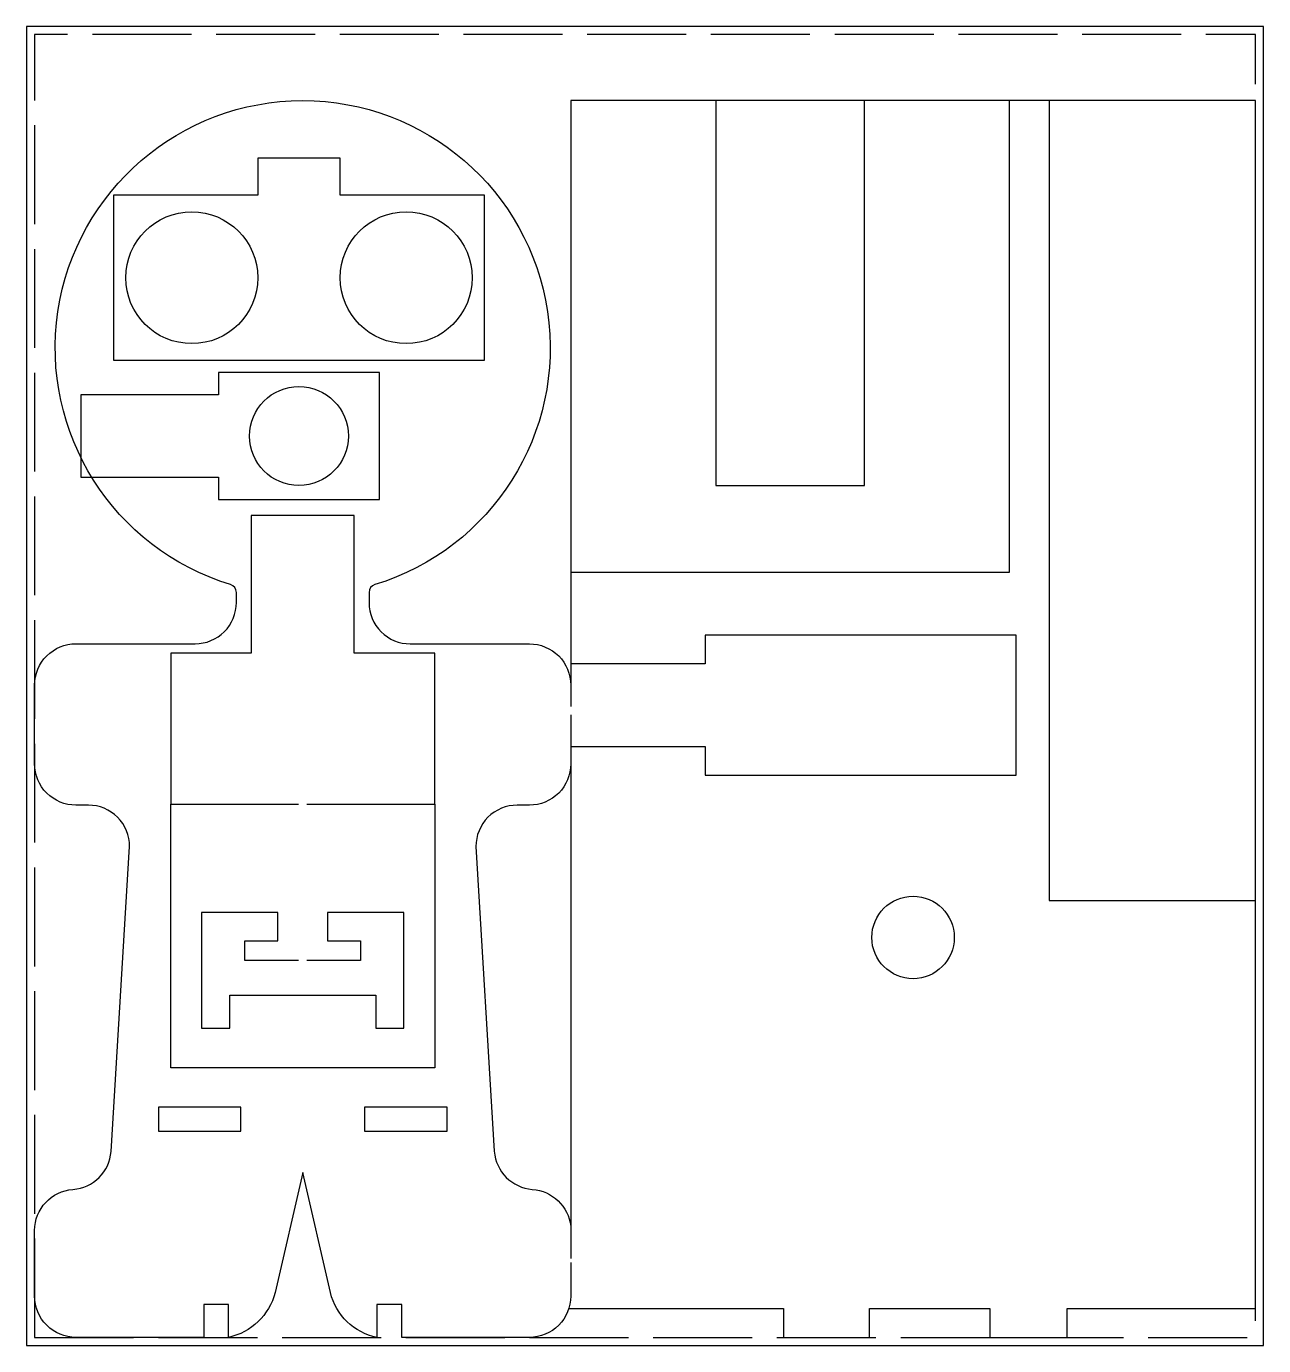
# Model space of a CAD drawing. Extents: x 0 to 150, y 0 to 160.
import ezdxf

# ---------------------------------------------------------------- set-up
doc = ezdxf.new("R2010")
doc.units = 0
doc.header["$MEASUREMENT"] = 0
doc.linetypes.add('ACAD_ISO02W100', pattern=[15, 12, -3])
for name, color, linetype in [('Corte exterior', 1, 'Continuous'), ('grabado linea medio', 3, 'Continuous'), ('mesa de trabajo y auxiliares', 7, 'Continuous')]:
    doc.layers.add(name, color=color, linetype=linetype)

msp = doc.modelspace()

# ---------------------------------------------------------------- linework, layer by layer
at = {"layer": 'Corte exterior'}
msp.add_line((66, 76.5), (66, 10.58), dxfattribs=at)
at = {"layer": 'Corte exterior', "flags": 128}
for points in [[(66, 10.08), (66, 6, -0.41422), (61, 1), (45.5, 1), (45.5, 5), (42.5, 5), (42.5, 1, -0.289145), (36.85, 6.43), (33.5, 21), (30.15, 6.43, -0.283684), (24.5, 1), (24.5, 5), (21.5, 5), (21.5, 1), (6, 1, -0.414214), (1, 6), (1, 13.96, -0.393451), (5.64, 18.95, 0.372075), (10.27, 23.56), (12.51, 60.53, 0.41545), (7.51, 65.55), (6, 65.55, -0.414214), (1, 70.55), (1, 80.12, -0.414214), (6, 85.12), (20.46, 85.12, 0.414214), (25.46, 90.12), (25.46, 91.35, 0.32995), (24.75, 92.3, -6.708709), (42.25, 92.3, 0.329975), (41.54, 91.35), (41.54, 90.11, 0.414214), (46.54, 85.11), (61, 85.11, -0.414214), (66, 80.11)], [(66, 70.55, -0.414214), (61, 65.55), (59.5, 65.55, 0.415454), (54.5, 60.53), (56.73, 23.57, 0.370861), (61.34, 18.95, -0.357453), (66, 14.5), (66, 11.08)]]:
    msp.add_lwpolyline(points, format="xyb", dxfattribs=at)
for points in [[(65.78, 4.52), (91.8, 4.5), (91.8, 1), (102.2, 1), (102.2, 4.5), (116.8, 4.5), (116.8, 1), (126.2, 1), (126.2, 4.5), (149, 4.5), (149, 151), (66, 151), (66, 77.5)], [(34, 65.68), (49.5, 65.68), (49.5, 33.68), (17.5, 33.68), (17.5, 65.68), (33, 65.68)], [(33, 46.7), (26.5, 46.7), (26.5, 49.1), (30.5, 49.1), (30.5, 52.52), (21.25, 52.52), (21.25, 38.52), (24.65, 38.52), (24.65, 42.52), (42.35, 42.52), (42.35, 38.52), (45.75, 38.52), (45.75, 52.52), (36.49, 52.52), (36.49, 49.1), (40.5, 49.1), (40.5, 46.7), (34, 46.7)]]:
    msp.add_lwpolyline(points, dxfattribs=at)
at = {"layer": 'Corte exterior'}
for points in [[(16, 26), (26, 26), (26, 28.9), (16, 28.9)], [(41, 26), (51, 26), (51, 28.9), (41, 28.9)]]:
    msp.add_lwpolyline(points, close=True, dxfattribs=at)
for centre, radius in [((20.05, 129.52), 8), ((46.05, 129.52), 8), ((33.05, 110.32), 6), ((107.5, 49.5), 5)]:
    msp.add_circle(centre, radius, dxfattribs=at)
at = {"layer": 'grabado linea medio'}
for points in [[(66, 93.8), (119.2, 93.8), (119.2, 151)], [(83.6, 151), (83.6, 104.3), (101.6, 104.3), (101.6, 151)], [(124, 151), (124, 54), (149, 54)], [(65.99, 72.67), (82.29, 72.67), (82.29, 69.17), (119.99, 69.17), (119.99, 86.17), (82.29, 86.17), (82.29, 82.67), (65.99, 82.67)]]:
    msp.add_lwpolyline(points, dxfattribs=at)
at = {"layer": 'mesa de trabajo y auxiliares', "flags": 128}
msp.add_lwpolyline([(0, 0), (150, 0), (150, 160), (0, 160)], close=True, dxfattribs=at)
at = {"layer": 'mesa de trabajo y auxiliares', "linetype": 'ACAD_ISO02W100', "flags": 128}
msp.add_lwpolyline([(1, 1), (149, 1), (149, 159), (1, 159)], close=True, dxfattribs=at)
at = {"layer": 'mesa de trabajo y auxiliares'}
for points in [[(28.05, 139.52), (10.55, 139.52), (10.55, 119.52), (55.55, 119.52), (55.55, 139.52), (38.05, 139.52), (38.05, 144.02), (28.05, 144.02), (28.05, 139.52)], [(23.3, 102.62), (42.8, 102.62), (42.8, 118.02), (23.3, 118.02), (23.3, 115.32), (6.6, 115.32), (6.6, 105.32), (23.3, 105.32), (23.3, 102.62)], [(49.5, 65.68), (49.5, 83.98), (39.75, 83.98), (39.75, 100.68), (27.25, 100.68), (27.25, 83.98), (17.5, 83.98), (17.5, 65.68)]]:
    msp.add_lwpolyline(points, dxfattribs=at)

doc.saveas('drawing.dxf')
